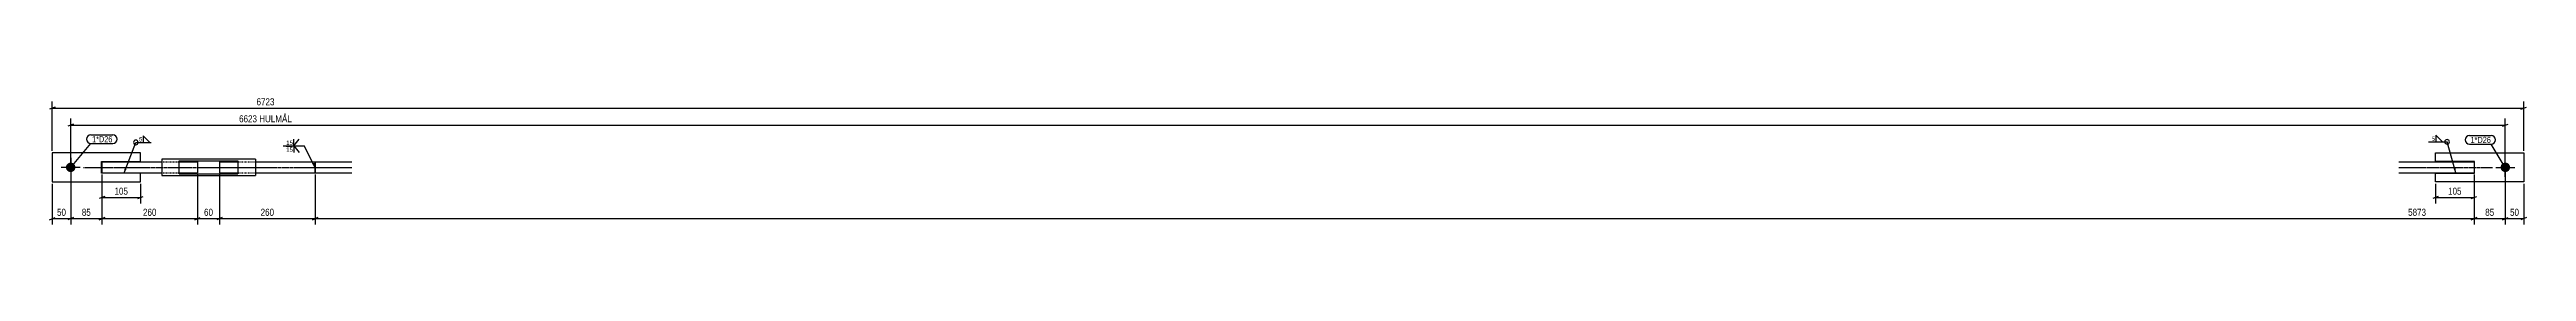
# Model space of a CAD drawing. Header units: millimetres. Extents: x 12 to 19729, y 12 to 361.
# Drawn here: x 12991 to 19729, y 12 to 361 of the extents above; entities that cross this region are included whole.
import ezdxf

# ---------------------------------------------------------------- set-up
doc = ezdxf.new("R2010")
doc.units = ezdxf.units.MM
doc.linetypes.add('DXK_LINE_DOT2', pattern=[3.9198, 1.9599, -1.9599])
doc.linetypes.add('DXK_LINE_DOT3', pattern=[5.9187, 2.979, -0.9799, 0.9799, -0.9799])
for name, color, linetype in [('MÅLSÆTNING', 7, 'Continuous'), ('STÅL', 7, 'Continuous'), ('TEKST', 7, 'Continuous')]:
    doc.layers.add(name, color=color, linetype=linetype)
doc.styles.add('Arial Narrow', font='ARIALN.TTF', dxfattribs={"height": 0.2})

msp = doc.modelspace()

# ---------------------------------------------------------------- hatches: boundary and pattern name
at = {"layer": 'STÅL', "linetype": 'Continuous'}
for points in [[(13048.7, 155, -1), (13048.7, 181, -1)], [(19671.8, 181, -1), (19671.8, 155, -1)]]:
    msp.add_hatch(color=96, dxfattribs=at).paths.add_polyline_path(points)
at = {"layer": 'TEKST', "linetype": 'Continuous'}
for points in [[(13201.2, 163.5), (13193.8, 153), (13195.4, 165.8)], [(13710.8, 180.6), (13713.7, 168), (13705.2, 177.8)], [(19536.7, 165.9), (19537.1, 153), (19530.7, 164.2)]]:
    msp.add_hatch(color=3, dxfattribs=at).paths.add_polyline_path(points)

# ---------------------------------------------------------------- linework, layer by layer
at = {"layer": 'MÅLSÆTNING', "color": 7, "linetype": 'Continuous'}
for p, q in [((12998.7, 213), (12998.7, 347.3)), ((19721.8, 213), (19721.8, 347.3)), ((13006.2, 332.6), (12991.2, 326.6)), ((13056.2, 286.2), (13041.2, 280.2)), ((13048.7, 173), (13048.7, 301)), ((13048.7, 283.2), (19671.8, 283.2)), ((19664.3, 280.2), (19679.3, 286.2)), ((19671.8, 173), (19671.8, 301)), ((19714.3, 326.6), (19729.3, 332.6)), ((13048.7, 163), (13048.7, 12)), ((13133.7, 148), (13133.7, 12)), ((13133.7, 148), (13133.7, 69.6)), ((13393.7, 148), (13393.7, 12)), ((13393.7, 148), (13393.7, 12)), ((13453.7, 148), (13453.7, 12)), ((13453.7, 148), (13453.7, 12)), ((13713.7, 148), (13713.7, 12)), ((13713.7, 148), (13713.7, 12)), ((19586.8, 148), (19586.8, 12)), ((19671.8, 163), (19671.8, 12)), ((12998.7, 123), (12998.7, 12)), ((13141.2, 88.6), (13126.2, 82.6)), ((19721.8, 123), (19721.8, 12)), ((12991.2, 25), (13006.2, 31)), ((12998.7, 28), (13048.7, 28)), ((13056.2, 31), (13041.2, 25)), ((13141.2, 31), (13126.2, 25)), ((13126.2, 25), (13141.2, 31)), ((13133.7, 28), (13393.7, 28)), ((13386.2, 25), (13401.2, 31)), ((13386.2, 25), (13401.2, 31)), ((13393.7, 28), (13453.7, 28)), ((13461.2, 31), (13446.2, 25)), ((13461.2, 31), (13446.2, 25)), ((13453.7, 28), (13713.7, 28)), ((13721.2, 31), (13706.2, 25)), ((13706.2, 25), (13721.2, 31)), ((19594.3, 31), (19579.3, 25)), ((19586.8, 28), (19671.8, 28)), ((19664.3, 25), (19679.3, 31)), ((19729.3, 31), (19714.3, 25))]:
    msp.add_line(p, q, dxfattribs=at)
at = {"layer": 'STÅL', "color": 2, "linetype": 'Continuous'}
for p, q in [((13238.7, 208), (12998.7, 208)), ((12998.7, 208), (12998.7, 128)), ((13238.7, 184), (13238.7, 208)), ((19481.8, 184), (19481.8, 208)), ((19481.8, 208), (19721.8, 208)), ((19721.8, 208), (19721.8, 128)), ((13132.7, 152), (13132.7, 184)), ((13132.7, 184), (13238.7, 184)), ((13238.7, 152), (13132.7, 152)), ((13133.7, 183), (13296.2, 183)), ((13133.7, 183), (13133.7, 160.5)), ((13133.7, 160.5), (13133.7, 153)), ((13133.7, 153), (13296.2, 153)), ((13238.7, 128), (13238.7, 152)), ((13551.2, 190.5), (13296.2, 190.5)), ((13296.2, 190.5), (13296.2, 145.5)), ((13296.2, 145.5), (13551.2, 145.5)), ((13343.7, 185.5), (13503.7, 185.5)), ((13343.7, 150.5), (13343.7, 185.5)), ((13343.7, 183), (13393.7, 183)), ((13343.7, 153), (13393.7, 153)), ((13343.7, 150.5), (13503.7, 150.5)), ((13393.7, 183), (13393.7, 181)), ((13393.7, 181), (13393.7, 153)), ((13453.7, 183), (13503.7, 183)), ((13453.7, 183), (13453.7, 160.5)), ((13453.7, 160.5), (13453.7, 153)), ((13453.7, 153), (13503.7, 153)), ((13503.7, 185.5), (13503.7, 150.5)), ((13551.2, 190.5), (13551.2, 168)), ((13551.2, 183), (13713.7, 183)), ((13551.2, 168), (13551.2, 145.5)), ((13551.2, 153), (13713.7, 153)), ((13713.7, 153), (13713.7, 183)), ((13713.7, 183), (13813.7, 183)), ((13713.7, 183), (13713.7, 168)), ((13713.7, 168), (13713.7, 153)), ((13713.7, 153), (13813.7, 153)), ((19381.8, 183), (19586.8, 183)), ((19381.8, 153), (19586.8, 153)), ((19587.8, 184), (19481.8, 184)), ((19481.8, 128), (19481.8, 152)), ((19481.8, 152), (19587.8, 152)), ((19586.8, 183), (19586.8, 181)), ((19586.8, 181), (19586.8, 153)), ((19587.8, 152), (19587.8, 184)), ((12998.7, 128), (13238.7, 128)), ((19721.8, 128), (19481.8, 128))]:
    msp.add_line(p, q, dxfattribs=at)
at = {"layer": 'STÅL', "color": 96, "linetype": 'Continuous'}
for p, q in [((13074.7, 168), (13022.7, 168)), ((13048.7, 194), (13048.7, 142)), ((19645.8, 168), (19697.8, 168)), ((19671.8, 142), (19671.8, 194))]:
    msp.add_line(p, q, dxfattribs=at)
at = {"layer": 'STÅL', "color": 7, "linetype": 'DXK_LINE_DOT3'}
for p, q in [((13083.7, 168), (13443.7, 168)), ((13403.7, 168), (13763.7, 168)), ((13443.7, 168), (13601.2, 168)), ((13663.7, 168), (13813.7, 168)), ((19381.8, 168), (19636.8, 168))]:
    msp.add_line(p, q, dxfattribs=at)
at = {"layer": 'STÅL', "color": 7, "linetype": 'DXK_LINE_DOT2'}
for p, q in [((13296.2, 183), (13343.7, 183)), ((13296.2, 153), (13343.7, 153)), ((13503.7, 183), (13551.2, 183)), ((13503.7, 183), (13551.2, 183)), ((13503.7, 153), (13551.2, 153)), ((13503.7, 153), (13551.2, 153))]:
    msp.add_line(p, q, dxfattribs=at)

# ---------------------------------------------------------------- wipeouts: each hides what was drawn before it
at = {"color": 0}
msp.add_wipeout([(13651.3, 228.2), (13651.3, 242.7), (13634.1, 242.7), (13634.1, 228.2)], dxfattribs=at).dxf.layer = 'TEKST'

# ---------------------------------------------------------------- next in the draw order: linework, layer by layer
at = {"layer": 'TEKST', "color": 3, "linetype": 'Continuous'}
for q in [(13670, 244.6), (13655.7, 244.6)]:
    msp.add_line((13655.7, 226.7), q, dxfattribs=at)

# ---------------------------------------------------------------- next in the draw order: wipeouts: each hides what was drawn before it
at = {"color": 0}
for points, layer in [([(13654.5, 287), (13654.5, 315), (13502.8, 315), (13502.8, 287)], 'MÅLSÆTNING'), ([(13039.9, 31.8), (13039.9, 59.8), (13007.5, 59.8), (13007.5, 31.8)], 'MÅLSÆTNING'), ([(13285.9, 31.8), (13285.9, 59.8), (13241.4, 59.8), (13241.4, 31.8)], 'MÅLSÆTNING'), ([(13439.9, 31.8), (13439.9, 59.8), (13407.5, 59.8), (13407.5, 31.8)], 'MÅLSÆTNING'), ([(13605.9, 31.8), (13605.9, 59.8), (13561.4, 59.8), (13561.4, 31.8)], 'MÅLSÆTNING'), ([(19645.5, 31.8), (19645.5, 59.8), (19613.1, 59.8), (19613.1, 31.8)], 'MÅLSÆTNING'), ([(13243.4, 237.6), (13243.4, 252.1), (13233.7, 252.1), (13233.7, 237.6)], 'TEKST'), ([(19480.5, 239.2), (19480.5, 253.7), (19470.9, 253.7), (19470.9, 239.2)], 'TEKST'), ([(19630.4, 234.5), (19630.4, 252), (19577.1, 252), (19577.1, 234.5)], 'TEKST')]:
    msp.add_wipeout(points, dxfattribs=at).dxf.layer = layer

# ---------------------------------------------------------------- next in the draw order: linework, layer by layer
at = {"layer": 'MÅLSÆTNING', "color": 7, "linetype": 'Continuous'}
for p, q in [((12998.7, 329.6), (19721.8, 329.6)), ((13048.7, 163), (13048.7, 12)), ((19586.8, 148), (19586.8, 12)), ((19586.8, 148), (19586.8, 69.6)), ((19671.8, 163), (19671.8, 12)), ((13133.7, 85.6), (13238.7, 85.6)), ((13231.2, 82.6), (13246.2, 88.6)), ((13238.7, 123), (13238.7, 69.6)), ((19579.3, 82.6), (19594.3, 88.6)), ((13056.2, 31), (13041.2, 25)), ((13048.7, 28), (13133.7, 28)), ((13713.7, 28), (19586.8, 28)), ((19579.3, 25), (19594.3, 31)), ((19664.3, 25), (19679.3, 31)), ((19671.8, 28), (19721.8, 28))]:
    msp.add_line(p, q, dxfattribs=at)
at = {"layer": 'TEKST', "color": 3, "linetype": 'Continuous'}
for p, q in [((13193.8, 153), (13226, 236.1)), ((13226, 236.1), (13267.4, 236.1)), ((13263.8, 236.1), (13245.9, 254)), ((13245.9, 254), (13245.9, 236.1)), ((13245.9, 236.1), (13263.8, 236.1)), ((19463.2, 237.7), (19513.3, 237.7)), ((19501, 237.7), (19483.1, 255.5)), ((19483.1, 255.5), (19483.1, 237.7)), ((19483.1, 237.7), (19501, 237.7)), ((19537.1, 153), (19513.3, 237.7))]:
    msp.add_line(p, q, dxfattribs=at)
for centre, start, end in [((13226, 236.1), 90, 270), ((13226, 236.1), 270, 90), ((19513.3, 237.7), 90, 270), ((19513.3, 237.7), 270, 90)]:
    msp.add_arc(centre, 6.25, start, end, dxfattribs=at)

# ---------------------------------------------------------------- next in the draw order: texts
at = {"layer": 'MÅLSÆTNING', "color": 3, "style": 'Arial Narrow'}
for s, height, p in [('6623 HULMÅL', 19.089, (13506.8, 291)), ('50', 19.09, (13011.5, 35.8)), ('260', 19.09, (13245.4, 35.8)), ('60', 19.09, (13411.5, 35.8)), ('260', 19.09, (13565.4, 35.8)), ('85', 19.09, (19617.1, 35.8))]:
    msp.add_text(s, height=height, dxfattribs=at).set_placement(p)
at = {"layer": 'TEKST', "color": 3, "style": 'Arial Narrow'}
for p in [(13234.7, 238.6), (19471.9, 240.2)]:
    msp.add_text('5', height=11.9, dxfattribs=at).set_placement(p)

# ---------------------------------------------------------------- next in the draw order: wipeouts: each hides what was drawn before it
at = {"color": 0, "linetype": 'Continuous'}
msp.add_wipeout([(13651.3, 209.5), (13651.3, 224), (13634.1, 224), (13634.1, 209.5)], dxfattribs=at).dxf.layer = 'TEKST'
at = {"color": 0}
msp.add_wipeout([(19630.4, 234.5), (19630.4, 252), (19577.1, 252), (19577.1, 234.5)], dxfattribs=at).dxf.layer = 'TEKST'

# ---------------------------------------------------------------- next in the draw order: linework, layer by layer
at = {"layer": 'TEKST', "color": 3, "linetype": 'Continuous'}
for p, q in [((13626.3, 226.7), (13684.1, 226.7)), ((13655.7, 226.7), (13670, 208.8)), ((13655.7, 226.7), (13655.7, 208.8)), ((13713.7, 168), (13684.1, 226.7))]:
    msp.add_line(p, q, dxfattribs=at)
at = {"layer": 'TEKST', "color": 7, "linetype": 'Continuous'}
for p, q in [((19574.1, 255), (19633.4, 255)), ((19574.1, 231.5), (19633.4, 231.5)), ((19671.8, 168), (19633.4, 231.5))]:
    msp.add_line(p, q, dxfattribs=at)
for centre, start, end in [((19574.1, 243.2), 90, 270), ((19633.4, 243.2), 270, 90)]:
    msp.add_arc(centre, 11.8, start, end, dxfattribs=at)

# ---------------------------------------------------------------- next in the draw order: texts
at = {"layer": 'TEKST', "color": 3, "style": 'Arial Narrow'}
for s, height, p in [('15', 11.93, (13635.1, 229.2)), ('1*D26', 16.7, (19577.1, 234.5))]:
    msp.add_text(s, height=height, dxfattribs=at).set_placement(p)
at = {"layer": 'TEKST', "color": 3, "linetype": 'Continuous', "style": 'Arial Narrow'}
msp.add_text('15', height=11.93, dxfattribs=at).set_placement((13635.1, 210.5))

# ---------------------------------------------------------------- next in the draw order: wipeouts: each hides what was drawn before it
at = {"color": 0}
for points, layer in [([(13607, 333.3), (13607, 361.3), (13550.3, 361.3), (13550.3, 333.3)], 'MÅLSÆTNING'), ([(13208.4, 89.4), (13208.4, 117.4), (13163.9, 117.4), (13163.9, 89.4)], 'MÅLSÆTNING'), ([(19460.2, 31.8), (19460.2, 59.8), (19403.4, 59.8), (19403.4, 31.8)], 'MÅLSÆTNING'), ([(19713, 31.8), (19713, 59.8), (19680.6, 59.8), (19680.6, 31.8)], 'MÅLSÆTNING'), ([(13160.1, 236.4), (13160.1, 253.9), (13106.8, 253.9), (13106.8, 236.4)], 'TEKST')]:
    msp.add_wipeout(points, dxfattribs=at).dxf.layer = layer

# ---------------------------------------------------------------- next in the draw order: linework, layer by layer
at = {"layer": 'MÅLSÆTNING', "color": 7, "linetype": 'Continuous'}
for p, q in [((13133.7, 148), (13133.7, 12)), ((19489.3, 88.6), (19474.3, 82.6)), ((19481.8, 123), (19481.8, 69.6)), ((19481.8, 85.6), (19586.8, 85.6))]:
    msp.add_line(p, q, dxfattribs=at)

# ---------------------------------------------------------------- next in the draw order: texts
at = {"layer": 'MÅLSÆTNING', "color": 3, "style": 'Arial Narrow'}
for s, p in [('6723', (13554.3, 337.3)), ('105', (13167.9, 93.4)), ('5873', (19407.4, 35.8)), ('50', (19684.6, 35.8))]:
    msp.add_text(s, height=19.09, dxfattribs=at).set_placement(p)

# ---------------------------------------------------------------- next in the draw order: wipeouts: each hides what was drawn before it
at = {"color": 0}
msp.add_wipeout([(13160.1, 236.4), (13160.1, 253.9), (13106.8, 253.9), (13106.8, 236.4)], dxfattribs=at).dxf.layer = 'TEKST'

# ---------------------------------------------------------------- next in the draw order: linework, layer by layer
at = {"layer": 'TEKST', "color": 7, "linetype": 'Continuous'}
for p, q in [((13048.7, 168), (13103.8, 233.4)), ((13103.8, 256.9), (13163.1, 256.9)), ((13103.8, 233.4), (13163.1, 233.4))]:
    msp.add_line(p, q, dxfattribs=at)
for centre, radius, start, end in [((13103.8, 245.1), 11.7, 90, 270), ((13163.1, 245.1), 11.8, 270, 90)]:
    msp.add_arc(centre, radius, start, end, dxfattribs=at)

# ---------------------------------------------------------------- next in the draw order: texts
at = {"layer": 'TEKST', "color": 3, "style": 'Arial Narrow'}
msp.add_text('1*D26', height=16.7, dxfattribs=at).set_placement((13106.8, 236.4))

# ---------------------------------------------------------------- next in the draw order: wipeouts: each hides what was drawn before it
at = {"color": 0}
for points in [[(19556.6, 89.4), (19556.6, 117.4), (19512, 117.4), (19512, 89.4)], [(13107.4, 31.8), (13107.4, 59.8), (13075, 59.8), (13075, 31.8)]]:
    msp.add_wipeout(points, dxfattribs=at).dxf.layer = 'MÅLSÆTNING'

# ---------------------------------------------------------------- next in the draw order: texts
at = {"layer": 'MÅLSÆTNING', "color": 3, "style": 'Arial Narrow'}
for s, p in [('105', (19516, 93.4)), ('85', (13079, 35.8))]:
    msp.add_text(s, height=19.09, dxfattribs=at).set_placement(p)

doc.saveas('drawing.dxf')
